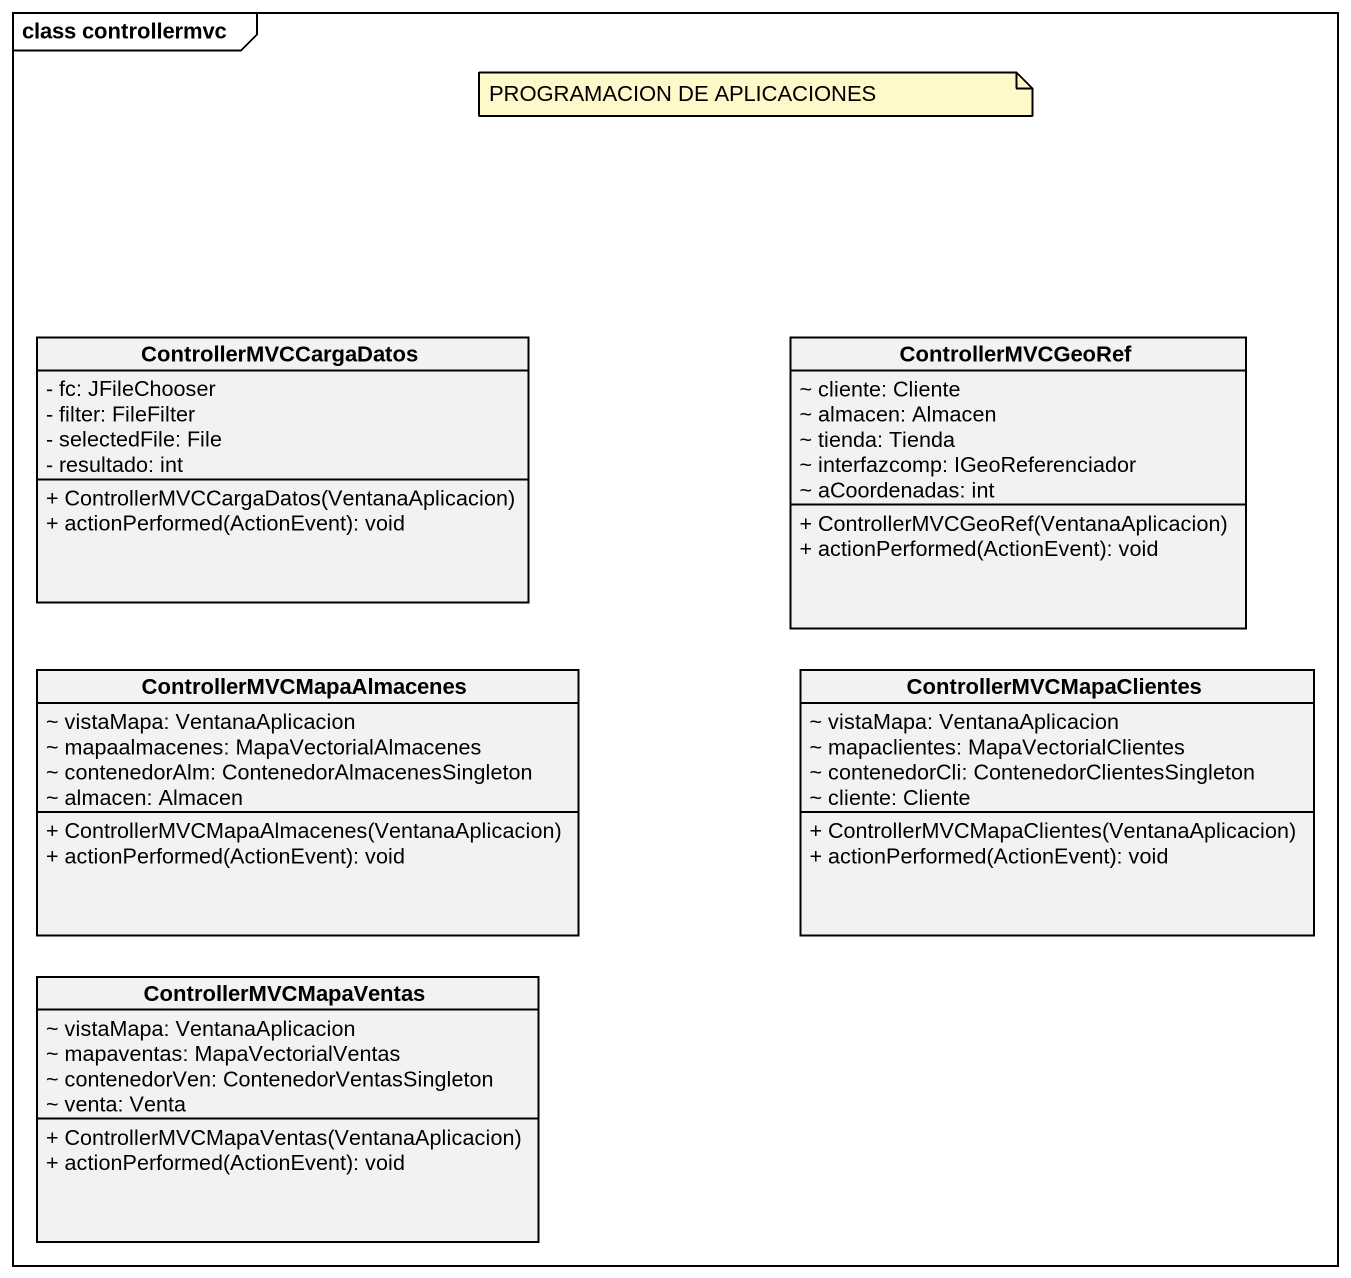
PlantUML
@startuml
mainframe class controllermvc
hide circle
hide empty members
skinparam classAttributeIconSize 0
class ControllerMVCCargaDatos {
  - fc: JFileChooser
  - filter: FileFilter
  - selectedFile: File
  - resultado: int
  + ControllerMVCCargaDatos(VentanaAplicacion)
  + actionPerformed(ActionEvent): void
}
class ControllerMVCGeoRef {
  ~ cliente: Cliente
  ~ almacen: Almacen
  ~ tienda: Tienda
  ~ interfazcomp: IGeoReferenciador
  ~ aCoordenadas: int
  + ControllerMVCGeoRef(VentanaAplicacion)
  + actionPerformed(ActionEvent): void
}
class ControllerMVCMapaAlmacenes {
  ~ vistaMapa: VentanaAplicacion
  ~ mapaalmacenes: MapaVectorialAlmacenes
  ~ contenedorAlm: ContenedorAlmacenesSingleton
  ~ almacen: Almacen
  + ControllerMVCMapaAlmacenes(VentanaAplicacion)
  + actionPerformed(ActionEvent): void
}
class ControllerMVCMapaClientes {
  ~ vistaMapa: VentanaAplicacion
  ~ mapaclientes: MapaVectorialClientes
  ~ contenedorCli: ContenedorClientesSingleton
  ~ cliente: Cliente
  + ControllerMVCMapaClientes(VentanaAplicacion)
  + actionPerformed(ActionEvent): void
}
class ControllerMVCMapaVentas {
  ~ vistaMapa: VentanaAplicacion
  ~ mapaventas: MapaVectorialVentas
  ~ contenedorVen: ContenedorVentasSingleton
  ~ venta: Venta
  + ControllerMVCMapaVentas(VentanaAplicacion)
  + actionPerformed(ActionEvent): void
}
note as N1
  PROGRAMACION DE APLICACIONES
end note
@enduml
